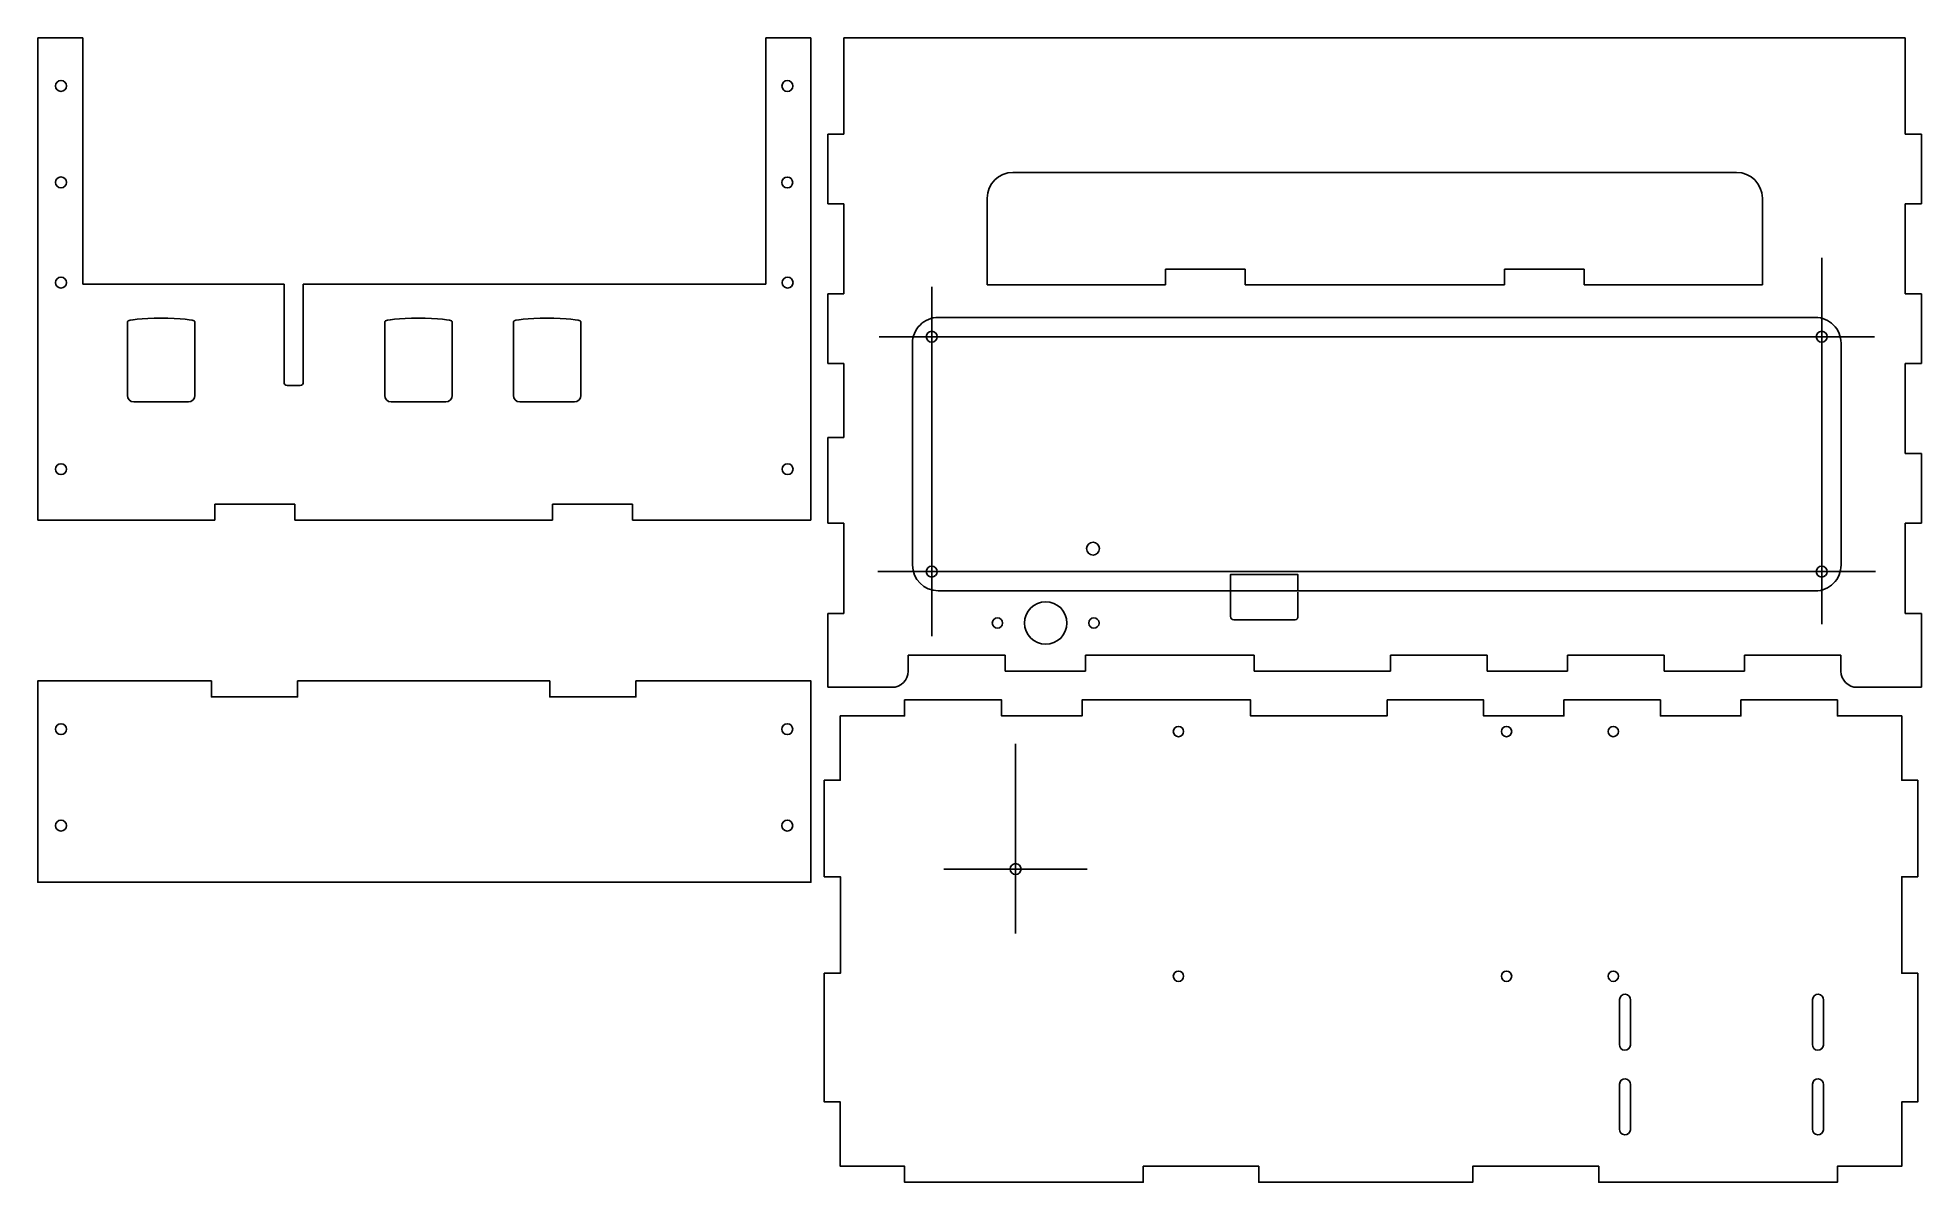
# Model space of a CAD drawing. Header units: millimetres. Extents: x 0 to 586, y 0 to 356.
import ezdxf

# ---------------------------------------------------------------- set-up
doc = ezdxf.new("R2010")
doc.units = ezdxf.units.MM
doc.layers.get('0').update_dxf_attribs({"linetype": 'CONTINUOUS'})

msp = doc.modelspace()

# ---------------------------------------------------------------- linework, layer by layer
for p, q in [((0.07, 355.98), (14.07, 355.98)), ((0.07, 205.98), (0.07, 355.98)), ((14.07, 355.98), (14.07, 279.38)), ((226.46, 355.95), (226.46, 279.38)), ((226.46, 355.95), (240.46, 355.95)), ((240.46, 355.95), (240.46, 205.98)), ((580.69, 355.98), (250.69, 355.98)), ((250.69, 355.98), (250.69, 325.98)), ((580.69, 325.98), (580.69, 355.98)), ((250.69, 325.98), (245.69, 325.98)), ((245.69, 325.98), (245.69, 304.32)), ((585.69, 325.98), (580.69, 325.98)), ((585.69, 304.32), (585.69, 325.98)), ((303.26, 314.11), (528.26, 314.11)), ((295.26, 283.65), (295.26, 306.11)), ((536.26, 306.11), (536.26, 283.38)), ((245.69, 304.32), (250.69, 304.32)), ((250.69, 304.32), (250.69, 276.32)), ((580.69, 304.32), (585.69, 304.32)), ((580.69, 276.32), (580.69, 304.32)), ((554.73, 287.52), (554.73, 173.58)), ((295.26, 283.65), (295.26, 279.11)), ((350.66, 284.01), (350.66, 279.11)), ((350.66, 284.01), (375.46, 284.01)), ((375.46, 284.01), (375.46, 279.11)), ((456.06, 284.01), (456.06, 279.11)), ((456.06, 284.01), (480.86, 284.01)), ((480.86, 284.01), (480.86, 279.11)), ((536.26, 283.38), (536.26, 279.11)), ((76.65, 279.38), (14.07, 279.38)), ((76.65, 248.82), (76.65, 279.38)), ((226.46, 279.38), (82.65, 279.38)), ((82.65, 279.38), (82.65, 248.82)), ((250.69, 276.32), (245.69, 276.32)), ((245.69, 276.32), (245.69, 254.65)), ((278.04, 278.48), (278.04, 169.88)), ((295.66, 279.11), (295.26, 279.11)), ((295.66, 279.11), (350.66, 279.11)), ((375.46, 279.11), (456.06, 279.11)), ((480.86, 279.11), (536.13, 279.11)), ((536.26, 279.11), (535.31, 279.11)), ((585.69, 276.32), (580.69, 276.32)), ((585.69, 254.65), (585.69, 276.32)), ((27.95, 267.74), (27.95, 244.74)), ((48.95, 244.74), (48.95, 267.74)), ((107.95, 267.74), (107.95, 244.74)), ((128.95, 244.74), (128.95, 267.74)), ((147.95, 244.74), (147.95, 267.74)), ((168.95, 267.74), (168.95, 244.74)), ((261.71, 262.98), (571.08, 262.98)), ((245.69, 254.65), (250.69, 254.65)), ((250.69, 254.65), (250.69, 231.65)), ((580.69, 226.65), (580.69, 254.65)), ((580.69, 254.65), (585.69, 254.65)), ((81.65, 247.82), (77.65, 247.82)), ((29.95, 242.74), (46.95, 242.74)), ((109.95, 242.74), (126.95, 242.74)), ((166.95, 242.74), (149.95, 242.74)), ((245.69, 231.65), (245.69, 204.98)), ((250.69, 231.65), (245.69, 231.65)), ((585.69, 226.65), (580.69, 226.65)), ((585.69, 204.98), (585.69, 226.65)), ((55.13, 210.98), (55.13, 205.98)), ((79.97, 210.98), (55.13, 210.98)), ((79.97, 205.98), (79.97, 210.98)), ((160.13, 210.98), (160.13, 205.98)), ((184.97, 210.98), (160.13, 210.98)), ((184.97, 205.98), (184.97, 210.98)), ((55.13, 205.98), (0.07, 205.98)), ((160.13, 205.98), (79.97, 205.98)), ((240.46, 205.98), (184.97, 205.98)), ((245.69, 204.98), (250.69, 204.98)), ((250.69, 204.98), (250.69, 176.98)), ((580.69, 176.98), (580.69, 204.98)), ((580.69, 204.98), (585.69, 204.98)), ((261.27, 189.98), (571.45, 189.98)), ((370.9, 175.96), (370.9, 184.02)), ((391.86, 183.56), (391.86, 175.67)), ((245.69, 176.98), (245.69, 153.98)), ((250.69, 176.98), (245.69, 176.98)), ((585.69, 176.98), (580.69, 176.98)), ((585.69, 153.98), (585.69, 176.98)), ((390.62, 175), (371.9, 174.96)), ((270.69, 158.98), (270.69, 163.98)), ((270.69, 163.98), (300.84, 163.98)), ((300.84, 163.98), (300.84, 158.98)), ((325.84, 163.98), (378.26, 163.98)), ((325.84, 158.98), (325.84, 163.98)), ((378.26, 163.98), (378.26, 158.98)), ((420.69, 158.98), (420.69, 163.98)), ((420.69, 163.98), (450.69, 163.98)), ((450.69, 163.98), (450.69, 158.98)), ((475.69, 158.98), (475.69, 163.98)), ((475.69, 163.98), (505.69, 163.98)), ((505.69, 163.98), (505.69, 158.98)), ((530.69, 158.98), (530.69, 163.98)), ((530.69, 163.98), (560.69, 163.98)), ((560.69, 163.98), (560.69, 158.98)), ((300.84, 158.98), (325.84, 158.98)), ((378.26, 158.98), (420.69, 158.98)), ((450.69, 158.98), (475.69, 158.98)), ((505.69, 158.98), (530.69, 158.98)), ((245.69, 153.98), (265.69, 153.98)), ((565.69, 153.98), (585.69, 153.98)), ((304.09, 136.38), (304.09, 77.46)), ((281.8, 97.47), (326.38, 97.47)), ((491.85, 42.92), (491.85, 56.74)), ((495.25, 56.74), (495.25, 42.92)), ((551.85, 42.92), (551.85, 56.74)), ((555.25, 56.74), (555.25, 42.92)), ((491.85, 30.44), (491.85, 16.62)), ((495.25, 16.62), (495.25, 30.44)), ((551.85, 30.44), (551.85, 16.62)), ((555.25, 16.62), (555.25, 30.44))]:
    msp.add_line(p, q)
msp.add_lwpolyline([(550.73, 268.98), (282.04, 268.98), (280.04, 268.98, 0.414214), (272.04, 260.98), (272.04, 258.98), (272.04, 193.98), (272.04, 191.98, 0.414212), (280.04, 183.98), (290.57, 183.98), (546.33, 183.98), (552.73, 183.98, 0.414214), (560.73, 191.98), (560.73, 193.98), (560.73, 258.98), (560.73, 260.98, 0.414214), (552.73, 268.98)], format="xyb", close=True)
for points in [[(370.9, 184.02), (391.86, 184.02), (391.86, 189.02), (370.9, 189.02)], [(14.07, 93.38), (226.46, 93.38), (240.46, 93.38), (240.46, 155.98), (186.06, 155.98), (186.06, 150.98), (159.26, 150.98), (159.26, 155.98), (80.87, 155.98), (80.87, 150.98), (54.07, 150.98), (54.07, 155.98), (0.07, 155.98), (0.07, 93.38)], [(419.59, 150.07), (449.59, 150.07), (449.59, 145.07), (474.59, 145.07), (474.59, 150.07), (504.59, 150.07), (504.59, 145.07), (529.59, 145.07), (529.59, 150.07), (559.59, 150.07), (559.59, 145.07), (579.59, 145.07), (579.59, 125.07), (584.59, 125.07), (584.59, 95.07), (579.59, 95.07), (579.59, 65.07), (584.59, 65.07), (584.59, 25.07), (579.59, 25.07), (579.59, 5.07), (559.59, 5.07), (559.59, 0.07), (485.41, 0.07), (485.41, 5.07), (446.22, 5.07), (446.22, 0.07), (379.67, 0.07), (379.67, 5.07), (343.77, 5.07), (343.77, 0.07), (269.59, 0.07), (269.59, 5.07), (249.59, 5.07), (249.59, 25.07), (244.59, 25.07), (244.59, 65.07), (249.66, 65.07), (249.66, 95.07), (244.59, 95.07), (244.59, 125.07), (249.59, 125.07), (249.59, 145.07), (269.59, 145.07), (269.59, 150.07), (299.75, 150.07), (299.75, 145.07), (324.75, 145.07), (324.75, 150.07), (377.17, 150.07), (377.17, 145.07), (419.59, 145.07)]]:
    msp.add_lwpolyline(points, close=True)
for centre, radius in [((7.31, 340.98), 1.7), ((7.31, 340.98), 1.7), ((233.17, 340.95), 1.7), ((7.31, 310.98), 1.7), ((233.11, 310.95), 1.7), ((7.31, 279.82), 1.7), ((278.04, 262.98), 1.7), ((554.73, 262.98), 1.7), ((7.31, 221.82), 1.7), ((278.04, 189.98), 1.7), ((554.73, 189.98), 1.7), ((7.31, 140.98), 1.7), ((233.11, 140.98), 1.7), ((354.73, 140.23), 1.6), ((456.73, 140.23), 1.6), ((489.93, 140.23), 1.6), ((7.31, 110.98), 1.7), ((233.11, 110.98), 1.7), ((304.09, 97.47), 1.7), ((354.73, 64.13), 1.6), ((456.73, 64.13), 1.6), ((489.93, 64.13), 1.6)]:
    msp.add_circle(centre, radius)
for centre, start, end in [((303.26, 306.11), 90, 180), ((528.26, 306.11), 0, 90)]:
    msp.add_arc(centre, 8, start, end)
for points in [[(5.61, 279.82), (5.61, 280.76), (6.37, 281.52), (7.31, 281.52)], [(7.31, 281.52), (8.25, 281.52), (9.01, 280.76), (9.01, 279.82)], [(231.51, 279.82), (231.51, 280.76), (232.27, 281.52), (233.21, 281.52)], [(233.21, 281.52), (234.15, 281.52), (234.91, 280.76), (234.91, 279.82)], [(7.31, 278.12), (6.37, 278.12), (5.61, 278.88), (5.61, 279.82)], [(9.01, 279.82), (9.01, 278.88), (8.25, 278.12), (7.31, 278.12)], [(233.21, 278.12), (232.27, 278.12), (231.51, 278.88), (231.51, 279.82)], [(234.91, 279.82), (234.91, 278.88), (234.15, 278.12), (233.21, 278.12)], [(38.45, 268.74), (32.65, 268.74), (27.95, 268.29), (27.95, 267.74)], [(48.95, 267.74), (48.95, 268.29), (44.25, 268.74), (38.45, 268.74)], [(118.45, 268.74), (112.65, 268.74), (107.95, 268.29), (107.95, 267.74)], [(128.95, 267.74), (128.95, 268.29), (124.25, 268.74), (118.45, 268.74)], [(147.95, 267.74), (147.95, 268.29), (152.65, 268.74), (158.45, 268.74)], [(158.45, 268.74), (164.25, 268.74), (168.95, 268.29), (168.95, 267.74)], [(77.65, 247.82), (77.1, 247.82), (76.65, 248.26), (76.65, 248.82)], [(82.65, 248.82), (82.65, 248.26), (82.2, 247.82), (81.65, 247.82)], [(27.95, 244.74), (27.95, 243.63), (28.85, 242.74), (29.95, 242.74)], [(46.95, 242.74), (48.06, 242.74), (48.95, 243.63), (48.95, 244.74)], [(107.95, 244.74), (107.95, 243.63), (108.85, 242.74), (109.95, 242.74)], [(126.95, 242.74), (128.06, 242.74), (128.95, 243.63), (128.95, 244.74)], [(149.95, 242.74), (148.85, 242.74), (147.95, 243.63), (147.95, 244.74)], [(168.95, 244.74), (168.95, 243.63), (168.06, 242.74), (166.95, 242.74)], [(5.61, 221.82), (5.61, 222.76), (6.37, 223.52), (7.31, 223.52)], [(7.31, 223.52), (8.25, 223.52), (9.01, 222.76), (9.01, 221.82)], [(231.51, 221.82), (231.51, 222.76), (232.27, 223.52), (233.21, 223.52)], [(233.21, 223.52), (234.15, 223.52), (234.91, 222.76), (234.91, 221.82)], [(7.31, 220.12), (6.37, 220.12), (5.61, 220.88), (5.61, 221.82)], [(9.01, 221.82), (9.01, 220.88), (8.25, 220.12), (7.31, 220.12)], [(233.21, 220.12), (232.27, 220.12), (231.51, 220.88), (231.51, 221.82)], [(234.91, 221.82), (234.91, 220.88), (234.15, 220.12), (233.21, 220.12)], [(326.17, 197.11), (326.17, 198.21), (327.06, 199.11), (328.17, 199.11)], [(328.17, 195.11), (327.06, 195.11), (326.17, 196), (326.17, 197.11)], [(328.17, 199.11), (329.27, 199.11), (330.17, 198.21), (330.17, 197.11)], [(330.17, 197.11), (330.17, 196), (329.27, 195.11), (328.17, 195.11)], [(306.85, 173.98), (306.85, 177.63), (309.81, 180.58), (313.45, 180.58)], [(313.45, 180.58), (317.1, 180.58), (320.05, 177.63), (320.05, 173.98)], [(370.9, 175.96), (370.9, 175.4), (371.35, 174.96), (371.9, 174.96)], [(296.85, 173.98), (296.85, 174.87), (297.57, 175.58), (298.45, 175.58)], [(298.45, 172.38), (297.57, 172.38), (296.85, 173.1), (296.85, 173.98)], [(298.45, 175.58), (299.34, 175.58), (300.05, 174.87), (300.05, 173.98)], [(300.05, 173.98), (300.05, 173.1), (299.34, 172.38), (298.45, 172.38)], [(313.45, 167.38), (309.81, 167.38), (306.85, 170.34), (306.85, 173.98)], [(320.05, 173.98), (320.05, 170.34), (317.1, 167.38), (313.45, 167.38)], [(326.85, 173.98), (326.85, 174.87), (327.57, 175.58), (328.45, 175.58)], [(328.45, 172.38), (327.57, 172.38), (326.85, 173.1), (326.85, 173.98)], [(328.45, 175.58), (329.34, 175.58), (330.05, 174.87), (330.05, 173.98)], [(330.05, 173.98), (330.05, 173.1), (329.34, 172.38), (328.45, 172.38)], [(390.62, 175), (391.15, 174.84), (391.7, 175.14), (391.86, 175.67)], [(265.69, 153.98), (268.45, 153.98), (270.69, 156.22), (270.69, 158.98)], [(560.69, 158.98), (560.69, 156.22), (562.92, 153.98), (565.69, 153.98)], [(491.85, 56.92), (491.9, 57.86), (492.7, 58.58), (493.64, 58.53)], [(551.85, 56.92), (551.9, 57.86), (552.7, 58.58), (553.64, 58.53)], [(491.85, 56.74), (491.85, 56.8), (491.85, 56.86), (491.85, 56.92)], [(493.64, 58.53), (494.58, 58.48), (495.3, 57.68), (495.25, 56.74)], [(551.85, 56.74), (551.85, 56.8), (551.85, 56.86), (551.85, 56.92)], [(553.64, 58.53), (554.58, 58.48), (555.3, 57.68), (555.25, 56.74)], [(493.46, 41.13), (492.53, 41.18), (491.81, 41.98), (491.85, 42.92)], [(495.25, 42.74), (495.2, 41.8), (494.4, 41.08), (493.46, 41.13)], [(495.25, 42.92), (495.25, 42.86), (495.25, 42.8), (495.25, 42.74)], [(553.46, 41.13), (552.53, 41.18), (551.81, 41.98), (551.85, 42.92)], [(555.25, 42.74), (555.2, 41.8), (554.4, 41.08), (553.46, 41.13)], [(555.25, 42.92), (555.25, 42.86), (555.25, 42.8), (555.25, 42.74)], [(493.64, 32.23), (492.7, 32.28), (491.9, 31.56), (491.85, 30.62)], [(491.85, 30.62), (491.85, 30.56), (491.85, 30.5), (491.85, 30.44)], [(495.25, 30.44), (495.3, 31.38), (494.58, 32.18), (493.64, 32.23)], [(553.64, 32.23), (552.7, 32.28), (551.9, 31.56), (551.85, 30.62)], [(551.85, 30.62), (551.85, 30.56), (551.85, 30.5), (551.85, 30.44)], [(555.25, 30.44), (555.3, 31.38), (554.58, 32.18), (553.64, 32.23)], [(491.85, 16.62), (491.81, 15.68), (492.53, 14.88), (493.46, 14.83)], [(493.46, 14.83), (494.4, 14.78), (495.2, 15.5), (495.25, 16.44)], [(495.25, 16.44), (495.25, 16.5), (495.25, 16.56), (495.25, 16.62)], [(551.85, 16.62), (551.81, 15.68), (552.53, 14.88), (553.46, 14.83)], [(553.46, 14.83), (554.4, 14.78), (555.2, 15.5), (555.25, 16.44)], [(555.25, 16.44), (555.25, 16.5), (555.25, 16.56), (555.25, 16.62)]]:
    msp.add_open_spline(points, degree=3)

doc.saveas('drawing.dxf')
